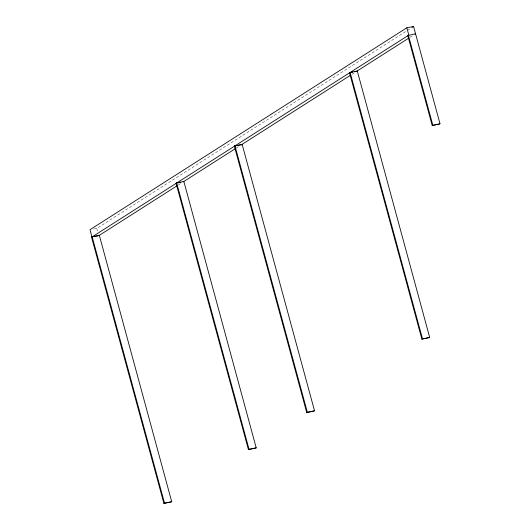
<?xml version="1.0" encoding="UTF-8"?>
<svg xmlns="http://www.w3.org/2000/svg" width="530" height="530" viewBox="0 0 530 530"><rect width="100%" height="100%" fill="white"/><g stroke="black" fill="none" stroke-linecap="round" stroke-linejoin="round"><path stroke-width="0.4" stroke-dasharray="2.65 1.99" d="M93.75 228.993L96.751 228.423L406.603 30.945M407.298 30.502L411.485 27.832M178.292 185.01L180.385 183.678M236.214 148.095L239.003 146.313M352.052 74.266L354.146 72.928M409.975 37.352L413.466 35.126M96.751 228.423L97.745 232.067"/><path stroke-width="0.79" d="M414.957 34.178L415.56 33.794L407.762 35.55L432.195 125.491L439.397 124.113L439.999 123.728L413.579 26.5L406.828 27.785L90.001 229.709L91.988 237.003L408.113 35.523M412.181 27.388L413.579 26.5M92.134 236.705L91.538 237.089L163.916 503.5L171.72 501.744L99.335 235.327L92.134 236.705L164.519 503.116L163.916 503.5M176.649 182.843L176.046 183.228L248.431 449.639L256.228 447.883L183.85 181.465L176.649 182.843L249.034 449.255L248.431 449.639M234.326 146.081L242.131 144.326L314.509 410.737L313.912 411.121L306.711 412.492L234.326 146.081L235.929 145.776M349.482 72.689L357.28 70.934L429.664 337.345L429.061 337.729L421.867 339.107L349.482 72.689L352.682 72.08M98.732 235.711L176.894 185.898M183.175 181.896L235.512 148.539M241.097 144.982L350.661 75.154M356.683 71.318L408.584 38.239M432.195 125.491L439.999 123.728M306.711 412.492L314.509 410.737M421.867 339.107L429.664 337.345M354.279 71.775L355.882 71.471M237.526 145.472L241.528 144.71M177.649 182.916L180.849 182.307M93.485 236.718L97.984 235.857M249.034 449.255L256.228 447.883M164.519 503.116L171.72 501.744M406.828 27.785L408.809 35.079M408.358 35.165L432.798 125.106M350.085 72.312L422.463 338.723M234.929 145.697L307.314 412.115"/></g></svg>
